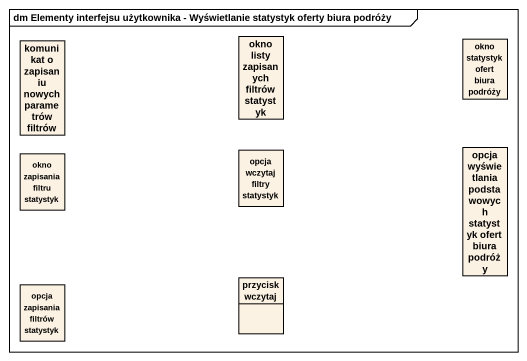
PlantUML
@startuml
mainframe dm Elementy interfejsu użytkownika - Wyświetlanie statystyk oferty biura podróży
hide circle
hide empty members
class "komunikat o zapisaniu nowych parametrów filtrów" as komunikat_o_zapisaniu
class "okno listy zapisanych filtrów statystyk" as okno_listy_zapisanych
class "okno statystyk ofert biura podróży" as okno_statystyk_ofert_biura
class "okno zapisania filtru statystyk" as okno_zapisania_filtru
class "opcja wczytaj filtry statystyk" as opcja_wczytaj_filtry
class "opcja wyświetlania podstawowych statystyk ofert biura podróży" as opcja_wyświetlania
class "opcja zapisania filtrów statystyk" as opcja_zapisania_filtrów
class "przycisk wczytaj" as przycisk_wczytaj
@enduml
